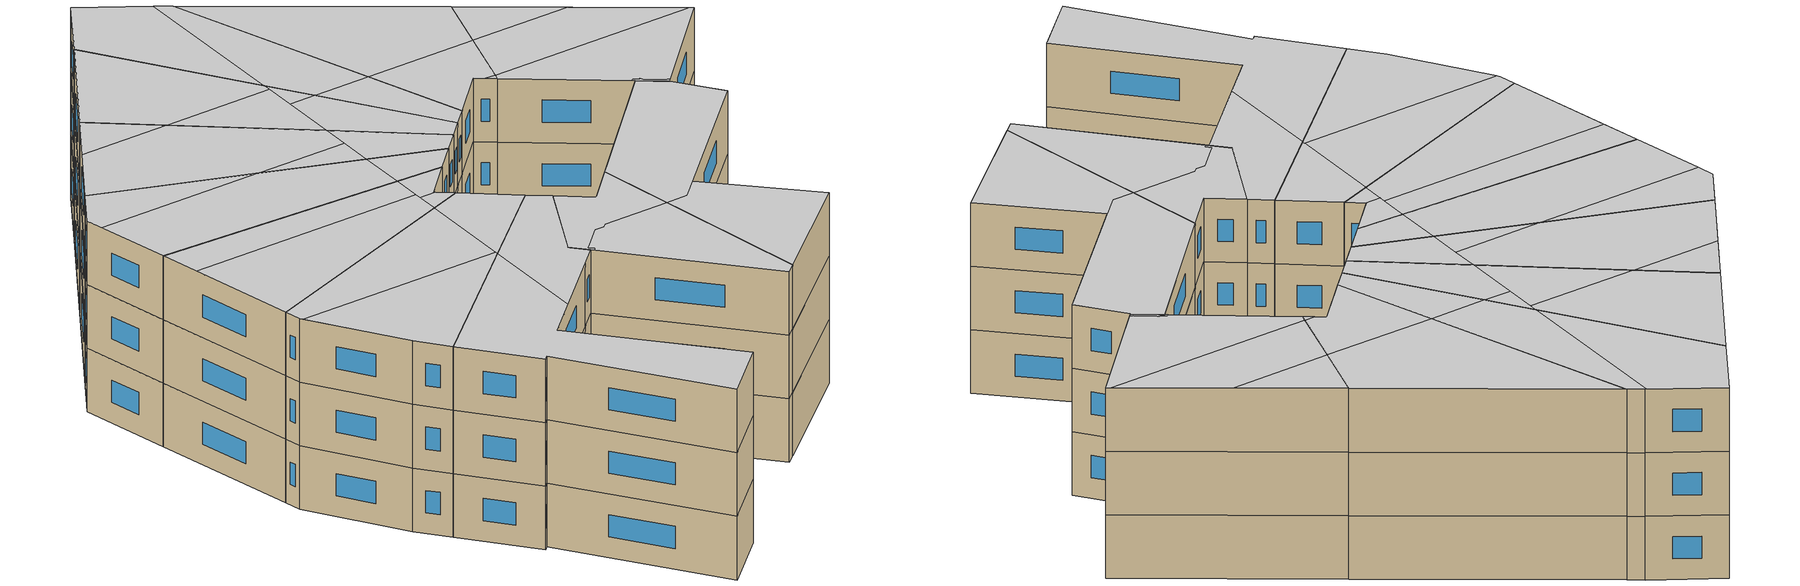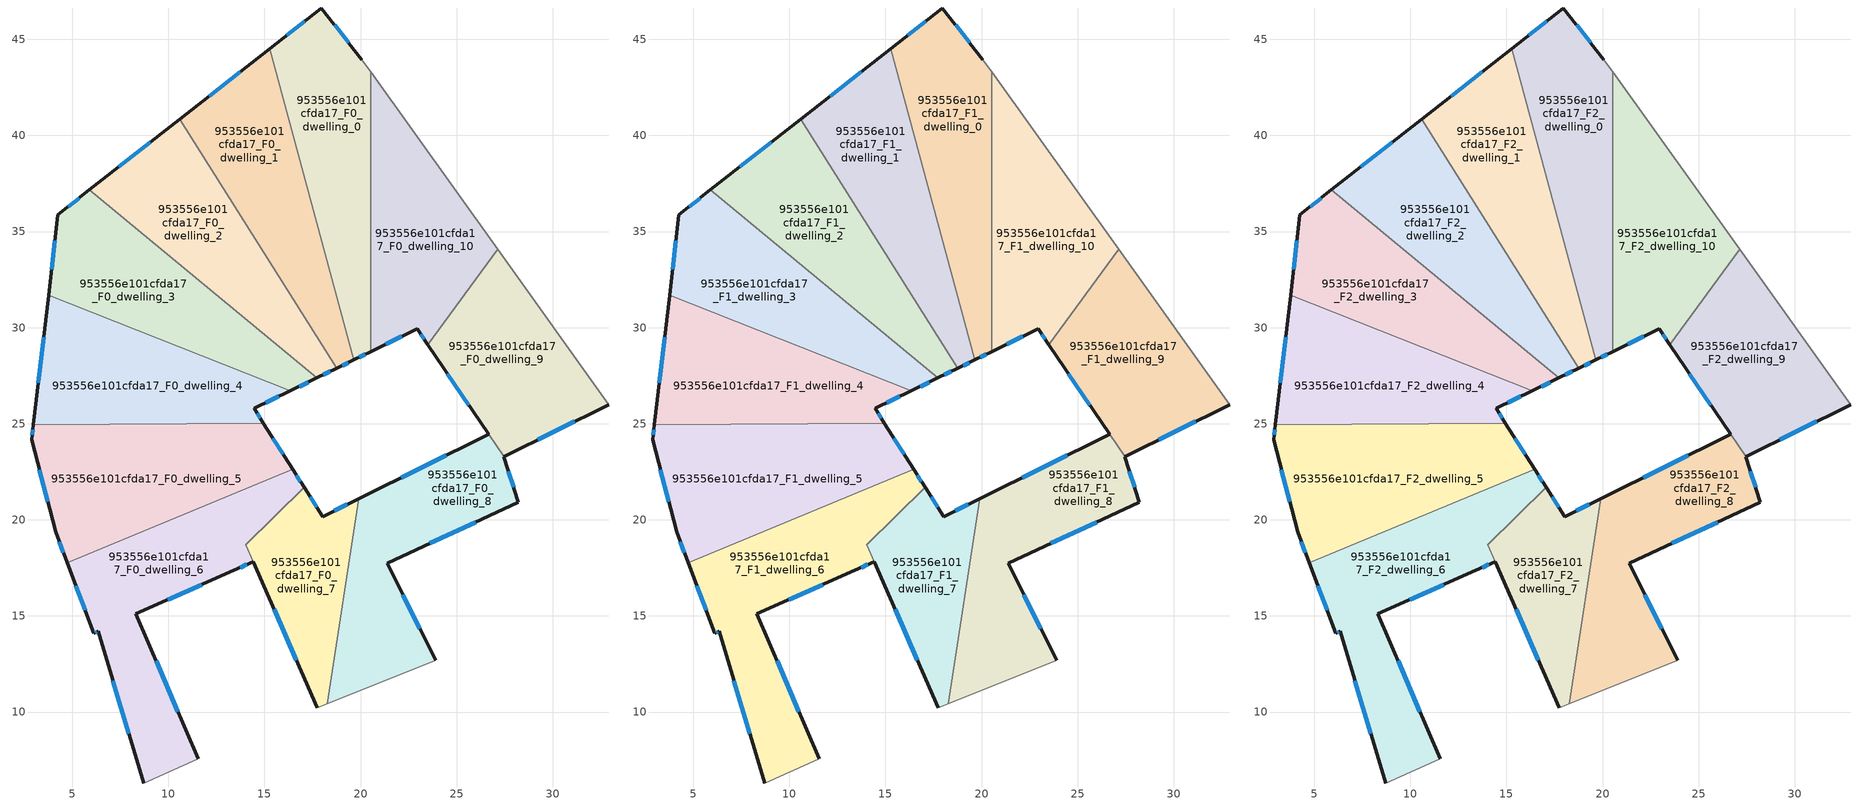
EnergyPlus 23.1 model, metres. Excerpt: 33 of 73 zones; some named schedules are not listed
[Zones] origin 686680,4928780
953556e101cfda17_F0_dwelling_0
 floor ground (EU_floor_Construction): 17.96,46.63 20.07,43.94 20.52,43.31 20.52,28.75 19.64,28.32 15.27,44.52 z0
 wall outside (EU_wall_Construction): 19.64,28.32 20.52,28.75 / 20.07,43.94 17.96,46.63 15.27,44.52 z0:3
 wall adiabatic (EU_wall_Construction): 20.52,43.31 20.07,43.94 z0:3
 wall to 953556e101cfda17_F0_dwelling_10 (EU_wall_Construction): 20.52,28.75 20.52,43.31 z0:3
 wall to 953556e101cfda17_F0_dwelling_1 (EU_wall_Construction): 15.27,44.52 19.64,28.32 z0:3
 window (EU_Window_Construction): 19.93,28.46 20.24,28.61 / 17.09,45.94 16.15,45.2 / 19.39,44.81 18.65,45.75 z0.98:2.02
953556e101cfda17_F0_dwelling_1
 floor ground (EU_floor_Construction): 15.27,44.52 19.64,28.32 18.75,27.89 10.59,40.85 z0
 wall outside (EU_wall_Construction): 18.75,27.89 19.64,28.32 / 15.27,44.52 10.59,40.85 z0:3
 wall to 953556e101cfda17_F0_dwelling_2 (EU_wall_Construction): 10.59,40.85 18.75,27.89 z0:3
 window (EU_Window_Construction): 19.04,28.03 19.35,28.18 / 13.75,43.32 12.12,42.04 z0.98:2.02
953556e101cfda17_F0_dwelling_10
 floor ground (EU_floor_Construction): 20.52,43.31 27.12,34.09 23.49,29.12 22.94,29.93 20.52,28.75 z0
 wall outside (EU_wall_Construction): 20.52,28.75 22.94,29.93 23.49,29.12 z0:3
 wall adiabatic (EU_wall_Construction): 27.12,34.09 20.52,43.31 z0:3
 wall to 953556e101cfda17_F0_dwelling_9 (EU_wall_Construction): 23.49,29.12 27.12,34.09 z0:3
 window (EU_Window_Construction): 23.12,29.67 23.31,29.39 / 21.31,29.13 22.15,29.55 z0.98:2.02
953556e101cfda17_F0_dwelling_2
 floor ground (EU_floor_Construction): 10.59,40.85 18.75,27.89 17.72,27.39 5.9,37.16 z0
 wall outside (EU_wall_Construction): 17.72,27.39 18.75,27.89 / 10.59,40.85 5.9,37.16 z0:3
 wall to 953556e101cfda17_F0_dwelling_3 (EU_wall_Construction): 5.9,37.16 17.72,27.39 z0:3
 window (EU_Window_Construction): 18.06,27.55 18.42,27.73 / 9.07,39.65 7.42,38.36 z0.98:2.02
953556e101cfda17_F0_dwelling_3
 floor ground (EU_floor_Construction): 17.72,27.39 16.35,26.72 3.77,31.69 4.25,35.87 5.9,37.16 z0
 wall outside (EU_wall_Construction): 16.35,26.72 17.72,27.39 / 5.9,37.16 4.25,35.87 3.77,31.69 z0:3
 wall to 953556e101cfda17_F0_dwelling_4 (EU_wall_Construction): 3.77,31.69 16.35,26.72 z0:3
 window (EU_Window_Construction): 16.8,26.94 17.28,27.17 / 4.09,34.51 3.92,33.05 / 5.36,36.74 4.79,36.29 z0.98:2.02
953556e101cfda17_F0_dwelling_4
 floor ground (EU_floor_Construction): 16.35,26.72 14.46,25.8 14.95,25.03 2.98,24.95 3.77,31.69 z0
 wall outside (EU_wall_Construction): 14.95,25.03 14.46,25.8 16.35,26.72 / 3.77,31.69 2.98,24.95 z0:3
 wall to 953556e101cfda17_F0_dwelling_5 (EU_wall_Construction): 2.98,24.95 14.95,25.03 z0:3
 window (EU_Window_Construction): 15.08,26.1 15.74,26.42 / 14.79,25.28 14.62,25.55 / 3.51,29.5 3.24,27.14 z0.98:2.02
953556e101cfda17_F0_dwelling_5
 floor ground (EU_floor_Construction): 14.95,25.03 16.46,22.63 4.74,17.76 4.13,19.38 2.89,24.17 2.98,24.95 z0
 wall outside (EU_wall_Construction): 2.98,24.95 2.89,24.17 4.13,19.38 4.74,17.76 / 16.46,22.63 14.95,25.03 z0:3
 wall to 953556e101cfda17_F0_dwelling_6 (EU_wall_Construction): 4.74,17.76 16.46,22.63 z0:3
 window (EU_Window_Construction): 3.3,22.61 3.73,20.94 / 2.95,24.7 2.92,24.42 / 15.97,23.41 15.44,24.25 / 4.33,18.85 4.54,18.29 z0.98:2.02
953556e101cfda17_F0_dwelling_6
 floor ground (EU_floor_Construction): 16.46,22.63 17.06,21.68 14.04,18.71 14.42,17.83 13.4,17.37 8.31,15.11 11.55,7.57 8.72,6.31 6.34,14.21 6.11,14.1 4.74,17.76 z0
 wall outside (EU_wall_Construction): 4.74,17.76 6.11,14.1 6.34,14.21 8.72,6.31 / 17.06,21.68 16.46,22.63 / 11.55,7.57 8.31,15.11 13.4,17.37 14.42,17.83 z0:3
 wall adiabatic (EU_wall_Construction): 8.72,6.31 11.55,7.57 z0:3
 wall to 953556e101cfda17_F0_dwelling_7 (EU_wall_Construction): 14.04,18.72 17.06,21.68 / 14.42,17.83 14.04,18.71 z0:3
 window (EU_Window_Construction): 5.18,16.57 5.67,15.29 / 16.87,21.99 16.66,22.32 / 13.73,17.52 14.09,17.68 / 9.97,15.84 11.75,16.64 / 10.5,10.02 9.37,12.66 / 7.12,11.64 7.95,8.88 / 6.19,14.14 6.27,14.17 z0.98:2.02
953556e101cfda17_F0_dwelling_7
 floor ground (EU_floor_Construction): 19.91,21.11 18.26,10.44 17.74,10.23 14.04,18.71 17.06,21.68 18.02,20.17 z0
 wall outside (EU_wall_Construction): 19.91,21.11 18.02,20.17 17.06,21.68 / 14.42,17.83 17.74,10.23 z0:3
 wall to 953556e101cfda17_F0_dwelling_8 (EU_wall_Construction): 18.26,10.44 19.91,21.11 z0:3
 wall adiabatic (EU_wall_Construction): 17.74,10.23 18.26,10.44 z0:3
 window (EU_Window_Construction): 17.71,20.66 17.38,21.19 / 19.29,20.8 18.63,20.47 / 15.5,15.36 16.66,12.7 z0.98:2.02
953556e101cfda17_F0_dwelling_8
 floor ground (EU_floor_Construction): 27.44,23.31 27.44,23.29 28.21,20.92 21.38,17.74 23.91,12.69 18.26,10.44 19.91,21.11 26.66,24.45 z0
 wall outside (EU_wall_Construction): 26.66,24.45 19.91,21.11 / 23.91,12.69 21.38,17.74 28.21,20.92 27.44,23.29 z0:3
 wall adiabatic (EU_wall_Construction): 18.26,10.44 23.91,12.69 z0:3
 wall to 953556e101cfda17_F0_dwelling_9 (EU_wall_Construction): 27.44,23.29 27.44,23.31 26.66,24.45 z0:3
 window (EU_Window_Construction): 24.46,23.36 22.1,22.19 / 27.96,21.69 27.69,22.52 / 23.6,18.77 25.99,19.89 / 23.09,14.33 22.2,16.1 z0.98:2.02
953556e101cfda17_F0_dwelling_9
 floor ground (EU_floor_Construction): 27.12,34.09 32.91,26 27.45,23.29 27.44,23.31 23.49,29.12 z0
 wall outside (EU_wall_Construction): 27.45,23.29 32.91,26 / 23.49,29.12 26.66,24.45 z0:3
 wall adiabatic (EU_wall_Construction): 32.91,26 27.12,34.09 z0:3
 window (EU_Window_Construction): 29.22,24.17 31.13,25.12 / 24.52,27.6 25.63,25.97 z0.98:2.02
953556e101cfda17_F1_dwelling_0
 floor to 953556e101cfda17_F0_dwelling_0 (EU_floor_Construction): 17.96,46.63 20.07,43.94 20.52,43.31 20.52,28.75 19.64,28.32 15.27,44.52 z3
 wall outside (EU_wall_Construction): 19.64,28.32 20.52,28.75 / 20.07,43.94 17.96,46.63 15.27,44.52 z3:6
 wall adiabatic (EU_wall_Construction): 20.52,43.31 20.07,43.94 z3:6
 wall to 953556e101cfda17_F1_dwelling_10 (EU_wall_Construction): 20.52,28.75 20.52,43.31 z3:6
 wall to 953556e101cfda17_F1_dwelling_1 (EU_wall_Construction): 15.27,44.52 19.64,28.32 z3:6
 window (EU_Window_Construction): 19.93,28.46 20.24,28.61 / 17.09,45.94 16.15,45.2 / 19.39,44.81 18.65,45.75 z3.98:5.02
953556e101cfda17_F1_dwelling_1
 floor to 953556e101cfda17_F0_dwelling_1 (EU_floor_Construction): 15.27,44.52 19.64,28.32 18.75,27.89 10.59,40.85 z3
 wall outside (EU_wall_Construction): 18.75,27.89 19.64,28.32 / 15.27,44.52 10.59,40.85 z3:6
 wall to 953556e101cfda17_F1_dwelling_2 (EU_wall_Construction): 10.59,40.85 18.75,27.89 z3:6
 window (EU_Window_Construction): 19.04,28.03 19.35,28.18 / 13.75,43.32 12.12,42.04 z3.98:5.02
953556e101cfda17_F1_dwelling_10
 floor to 953556e101cfda17_F0_dwelling_10 (EU_floor_Construction): 20.52,43.31 27.12,34.09 23.49,29.12 22.94,29.93 20.52,28.75 z3
 wall outside (EU_wall_Construction): 20.52,28.75 22.94,29.93 23.49,29.12 z3:6
 wall adiabatic (EU_wall_Construction): 27.12,34.09 20.52,43.31 z3:6
 wall to 953556e101cfda17_F1_dwelling_9 (EU_wall_Construction): 23.49,29.12 27.12,34.09 z3:6
 window (EU_Window_Construction): 23.12,29.67 23.31,29.39 / 21.31,29.13 22.15,29.55 z3.98:5.02
953556e101cfda17_F1_dwelling_2
 floor to 953556e101cfda17_F0_dwelling_2 (EU_floor_Construction): 10.59,40.85 18.75,27.89 17.72,27.39 5.9,37.16 z3
 wall outside (EU_wall_Construction): 17.72,27.39 18.75,27.89 / 10.59,40.85 5.9,37.16 z3:6
 wall to 953556e101cfda17_F1_dwelling_3 (EU_wall_Construction): 5.9,37.16 17.72,27.39 z3:6
 window (EU_Window_Construction): 18.06,27.55 18.42,27.73 / 9.07,39.65 7.42,38.36 z3.98:5.02
953556e101cfda17_F1_dwelling_3
 floor to 953556e101cfda17_F0_dwelling_3 (EU_floor_Construction): 17.72,27.39 16.35,26.72 3.77,31.69 4.25,35.87 5.9,37.16 z3
 wall outside (EU_wall_Construction): 16.35,26.72 17.72,27.39 / 5.9,37.16 4.25,35.87 3.77,31.69 z3:6
 wall to 953556e101cfda17_F1_dwelling_4 (EU_wall_Construction): 3.77,31.69 16.35,26.72 z3:6
 window (EU_Window_Construction): 16.8,26.94 17.28,27.17 / 4.09,34.51 3.92,33.05 / 5.36,36.74 4.79,36.29 z3.98:5.02
953556e101cfda17_F1_dwelling_4
 floor to 953556e101cfda17_F0_dwelling_4 (EU_floor_Construction): 16.35,26.72 14.46,25.8 14.95,25.03 2.98,24.95 3.77,31.69 z3
 wall outside (EU_wall_Construction): 14.95,25.03 14.46,25.8 16.35,26.72 / 3.77,31.69 2.98,24.95 z3:6
 wall to 953556e101cfda17_F1_dwelling_5 (EU_wall_Construction): 2.98,24.95 14.95,25.03 z3:6
 window (EU_Window_Construction): 15.08,26.1 15.74,26.42 / 14.79,25.28 14.62,25.55 / 3.51,29.5 3.24,27.14 z3.98:5.02
953556e101cfda17_F1_dwelling_5
 floor to 953556e101cfda17_F0_dwelling_5 (EU_floor_Construction): 14.95,25.03 16.46,22.63 4.74,17.76 4.13,19.38 2.89,24.17 2.98,24.95 z3
 wall outside (EU_wall_Construction): 2.98,24.95 2.89,24.17 4.13,19.38 4.74,17.76 / 16.46,22.63 14.95,25.03 z3:6
 wall to 953556e101cfda17_F1_dwelling_6 (EU_wall_Construction): 4.74,17.76 16.46,22.63 z3:6
 window (EU_Window_Construction): 3.3,22.61 3.73,20.94 / 2.95,24.7 2.92,24.42 / 15.97,23.41 15.44,24.25 / 4.33,18.85 4.54,18.29 z3.98:5.02
953556e101cfda17_F1_dwelling_6
 floor to 953556e101cfda17_F0_dwelling_6 (EU_floor_Construction): 16.46,22.63 17.06,21.68 14.04,18.71 14.42,17.83 13.4,17.37 8.31,15.11 11.55,7.57 8.72,6.31 6.34,14.21 6.11,14.1 4.74,17.76 z3
 wall outside (EU_wall_Construction): 4.74,17.76 6.11,14.1 6.34,14.21 8.72,6.31 / 17.06,21.68 16.46,22.63 / 11.55,7.57 8.31,15.11 13.4,17.37 14.42,17.83 z3:6
 wall adiabatic (EU_wall_Construction): 8.72,6.31 11.55,7.57 z3:6
 wall to 953556e101cfda17_F1_dwelling_7 (EU_wall_Construction): 14.04,18.72 17.06,21.68 / 14.42,17.83 14.04,18.71 z3:6
 window (EU_Window_Construction): 5.18,16.57 5.67,15.29 / 16.87,21.99 16.66,22.32 / 13.73,17.52 14.09,17.68 / 9.97,15.84 11.75,16.64 / 10.5,10.02 9.37,12.66 / 7.12,11.64 7.95,8.88 / 6.19,14.14 6.27,14.17 z3.98:5.02
953556e101cfda17_F1_dwelling_7
 floor to 953556e101cfda17_F0_dwelling_7 (EU_floor_Construction): 19.91,21.11 18.26,10.44 17.74,10.23 14.04,18.72 17.06,21.68 18.02,20.17 z3
 wall outside (EU_wall_Construction): 19.91,21.11 18.02,20.17 17.06,21.68 / 14.42,17.83 17.74,10.23 z3:6
 wall to 953556e101cfda17_F1_dwelling_8 (EU_wall_Construction): 18.26,10.44 19.91,21.11 z3:6
 wall adiabatic (EU_wall_Construction): 17.74,10.23 18.26,10.44 z3:6
 window (EU_Window_Construction): 17.71,20.66 17.38,21.19 / 19.29,20.8 18.63,20.47 / 15.5,15.36 16.66,12.7 z3.98:5.02
953556e101cfda17_F1_dwelling_8
 floor to 953556e101cfda17_F0_dwelling_8 (EU_floor_Construction): 27.44,23.31 27.44,23.29 28.21,20.92 21.38,17.74 23.91,12.69 18.26,10.44 19.91,21.11 26.66,24.45 z3
 wall outside (EU_wall_Construction): 26.66,24.45 19.91,21.11 / 23.91,12.69 21.38,17.74 28.21,20.92 27.44,23.29 z3:6
 wall adiabatic (EU_wall_Construction): 18.26,10.44 23.91,12.69 z3:6
 wall to 953556e101cfda17_F1_dwelling_9 (EU_wall_Construction): 27.44,23.29 27.44,23.31 26.66,24.45 z3:6
 window (EU_Window_Construction): 24.46,23.36 22.1,22.19 / 27.96,21.69 27.69,22.52 / 23.6,18.77 25.99,19.89 / 23.09,14.33 22.2,16.1 z3.98:5.02
953556e101cfda17_F1_dwelling_9
 floor to 953556e101cfda17_F0_dwelling_9 (EU_floor_Construction): 27.12,34.09 32.91,26 27.45,23.29 27.44,23.31 23.49,29.12 z3
 wall outside (EU_wall_Construction): 27.45,23.29 32.91,26 / 23.49,29.12 26.66,24.45 z3:6
 wall adiabatic (EU_wall_Construction): 32.91,26 27.12,34.09 z3:6
 window (EU_Window_Construction): 29.22,24.17 31.13,25.12 / 24.52,27.6 25.63,25.97 z3.98:5.02
953556e101cfda17_F2_dwelling_0
 floor to 953556e101cfda17_F1_dwelling_0 (EU_floor_Construction): 17.96,46.63 20.07,43.94 20.52,43.31 20.52,28.75 19.64,28.32 15.27,44.52 z6
 wall outside (EU_wall_Construction): 19.64,28.32 20.52,28.75 / 20.07,43.94 17.96,46.63 15.27,44.52 z6:9
 wall adiabatic (EU_wall_Construction): 20.52,43.31 20.07,43.94 z6:9
 wall to 953556e101cfda17_F2_dwelling_10 (EU_wall_Construction): 20.52,28.75 20.52,43.31 z6:9
 wall to 953556e101cfda17_F2_dwelling_1 (EU_wall_Construction): 15.27,44.52 19.64,28.32 z6:9
 window (EU_Window_Construction): 19.93,28.46 20.24,28.61 / 17.09,45.94 16.15,45.2 / 19.39,44.81 18.65,45.75 z6.98:8.02
 ceiling to 953556e101cfda17_F3_dwelling_4 (EU_floor_Construction): 20.52,33.48 20.52,43.31 20.07,43.94 20.04,43.98 17.44,36.5 18.02,34.35 z9
 ceiling to 953556e101cfda17_F3_dwelling_9 (EU_floor_Construction): 17.44,36.5 20.04,43.98 17.96,46.63 15.27,44.52 z9
 ceiling to 953556e101cfda17_F3_dwelling_3 (EU_floor_Construction): 20.52,28.75 20.52,33.48 18.02,34.35 19.64,28.32 z9
953556e101cfda17_F2_dwelling_1
 floor to 953556e101cfda17_F1_dwelling_1 (EU_floor_Construction): 15.27,44.52 19.64,28.32 18.75,27.89 10.59,40.85 z6
 wall outside (EU_wall_Construction): 18.75,27.89 19.64,28.32 / 15.27,44.52 10.59,40.85 z6:9
 wall to 953556e101cfda17_F2_dwelling_2 (EU_wall_Construction): 10.59,40.85 18.75,27.89 z6:9
 window (EU_Window_Construction): 19.04,28.03 19.35,28.18 / 13.75,43.32 12.12,42.04 z6.98:8.02
 ceiling to 953556e101cfda17_F3_dwelling_9 (EU_floor_Construction): 17.31,36.15 17.44,36.5 15.27,44.52 10.6,40.85 12.49,37.83 z9
 ceiling to 953556e101cfda17_F3_dwelling_8 (EU_floor_Construction): 15.97,32.3 17.31,36.15 12.49,37.83 z9
 ceiling to 953556e101cfda17_F3_dwelling_3 (EU_floor_Construction): 19.64,28.32 18.02,34.35 16.83,34.76 15.97,32.3 18.75,27.89 z9
 ceiling adiabatic (EU_roof_Construction): 18.02,34.35 17.44,36.5 16.83,34.76 z9
953556e101cfda17_F2_dwelling_10
 floor to 953556e101cfda17_F1_dwelling_10 (EU_floor_Construction): 20.52,43.31 27.12,34.09 23.49,29.12 22.94,29.93 20.52,28.75 z6
 wall outside (EU_wall_Construction): 20.52,28.75 22.94,29.93 23.49,29.12 z6:9
 wall adiabatic (EU_wall_Construction): 27.12,34.09 20.52,43.31 z6:9
 wall to 953556e101cfda17_F2_dwelling_9 (EU_wall_Construction): 23.49,29.12 27.12,34.09 z6:9
 window (EU_Window_Construction): 23.12,29.67 23.31,29.39 / 21.31,29.13 22.15,29.55 z6.98:8.02
 ceiling adiabatic (EU_roof_Construction): 25.43,31.77 27.12,34.09 20.52,43.31 20.52,33.48 z9
 ceiling to 953556e101cfda17_F3_dwelling_2 (EU_floor_Construction): 23.49,29.12 23.67,29.37 23.22,29.52 z9
 ceiling to 953556e101cfda17_F3_dwelling_3 (EU_floor_Construction): 23.67,29.37 25.43,31.77 20.52,33.48 20.52,28.75 22.94,29.93 23.22,29.52 z9
953556e101cfda17_F2_dwelling_2
 floor to 953556e101cfda17_F1_dwelling_2 (EU_floor_Construction): 10.59,40.85 18.75,27.89 17.72,27.39 5.9,37.16 z6
 wall outside (EU_wall_Construction): 17.72,27.39 18.75,27.89 / 10.59,40.85 5.9,37.16 z6:9
 wall to 953556e101cfda17_F2_dwelling_3 (EU_wall_Construction): 5.9,37.16 17.72,27.39 z6:9
 window (EU_Window_Construction): 18.06,27.55 18.42,27.73 / 9.07,39.65 7.42,38.36 z6.98:8.02
 ceiling to 953556e101cfda17_F3_dwelling_8 (EU_floor_Construction): 15.55,31.09 15.97,32.3 12.49,37.83 8.52,39.22 5.9,37.16 11.55,32.49 z9
 ceiling to 953556e101cfda17_F3_dwelling_7 (EU_floor_Construction): 15.03,29.61 15.55,31.09 11.55,32.49 z9
 ceiling to 953556e101cfda17_F3_dwelling_9 (EU_floor_Construction): 12.49,37.83 10.6,40.85 8.52,39.22 z9
 ceiling to 953556e101cfda17_F3_dwelling_3 (EU_floor_Construction): 18.75,27.89 15.97,32.3 15.03,29.61 17.72,27.39 z9
953556e101cfda17_F2_dwelling_3
 floor to 953556e101cfda17_F1_dwelling_3 (EU_floor_Construction): 17.72,27.39 16.35,26.72 3.77,31.69 4.25,35.87 5.9,37.16 z6
 wall outside (EU_wall_Construction): 16.35,26.72 17.72,27.39 / 5.9,37.16 4.25,35.87 3.77,31.69 z6:9
 wall to 953556e101cfda17_F2_dwelling_4 (EU_wall_Construction): 3.77,31.69 16.35,26.72 z6:9
 window (EU_Window_Construction): 16.8,26.94 17.28,27.17 / 4.09,34.51 3.92,33.05 / 5.36,36.74 4.79,36.29 z6.98:8.02
 ceiling to 953556e101cfda17_F3_dwelling_7 (EU_floor_Construction): 14.31,27.53 15.03,29.61 11.55,32.49 4.16,35.06 3.77,31.69 z9
 ceiling to 953556e101cfda17_F3_dwelling_8 (EU_floor_Construction): 11.55,32.49 5.9,37.16 4.25,35.87 4.16,35.06 z9
 ceiling to 953556e101cfda17_F3_dwelling_3 (EU_floor_Construction): 17.72,27.39 15.03,29.61 14.31,27.53 16.35,26.72 z9
953556e101cfda17_F2_dwelling_4
 floor to 953556e101cfda17_F1_dwelling_4 (EU_floor_Construction): 16.35,26.72 14.46,25.8 14.95,25.03 2.98,24.95 3.77,31.69 z6
 wall outside (EU_wall_Construction): 14.95,25.03 14.46,25.8 16.35,26.72 / 3.77,31.69 2.98,24.95 z6:9
 wall to 953556e101cfda17_F2_dwelling_5 (EU_wall_Construction): 2.98,24.95 14.95,25.03 z6:9
 window (EU_Window_Construction): 15.08,26.1 15.74,26.42 / 14.79,25.28 14.62,25.55 / 3.51,29.5 3.24,27.14 z6.98:8.02
 ceiling to 953556e101cfda17_F3_dwelling_6 (EU_floor_Construction): 13.44,25.02 13.87,26.26 3.55,29.86 2.98,24.95 z9
 ceiling to 953556e101cfda17_F3_dwelling_7 (EU_floor_Construction): 13.87,26.26 14.31,27.53 3.77,31.69 3.55,29.86 z9
 ceiling to 953556e101cfda17_F3_dwelling_1 (EU_floor_Construction): 14.95,25.03 14.5,25.73 13.77,25.99 13.44,25.02 z9
 ceiling to 953556e101cfda17_F3_dwelling_3 (EU_floor_Construction): 16.35,26.72 14.31,27.53 13.77,25.99 14.5,25.73 14.46,25.8 z9
953556e101cfda17_F2_dwelling_5
 floor to 953556e101cfda17_F1_dwelling_5 (EU_floor_Construction): 14.95,25.03 16.46,22.63 4.74,17.76 4.13,19.38 2.89,24.17 2.98,24.95 z6
 wall outside (EU_wall_Construction): 2.98,24.95 2.89,24.17 4.13,19.38 4.74,17.76 / 16.46,22.63 14.95,25.03 z6:9
 wall to 953556e101cfda17_F2_dwelling_6 (EU_wall_Construction): 4.74,17.76 16.46,22.63 z6:9
 window (EU_Window_Construction): 3.3,22.61 3.73,20.94 / 2.95,24.7 2.92,24.42 / 15.97,23.41 15.44,24.25 / 4.33,18.85 4.54,18.29 z6.98:8.02
 ceiling to 953556e101cfda17_F3_dwelling_5 (EU_floor_Construction): 11.95,20.76 11.99,20.86 2.93,24.02 4.13,19.38 4.74,17.76 z9
 ceiling to 953556e101cfda17_F3_dwelling_1 (EU_floor_Construction): 16.46,22.63 14.95,25.03 13.44,25.02 11.95,20.76 z9
 ceiling to 953556e101cfda17_F3_dwelling_6 (EU_floor_Construction): 11.99,20.86 13.44,25.02 2.98,24.95 2.89,24.17 2.93,24.02 z9
953556e101cfda17_F2_dwelling_6
 floor to 953556e101cfda17_F1_dwelling_6 (EU_floor_Construction): 16.46,22.63 17.06,21.68 14.04,18.71 14.42,17.83 13.4,17.37 8.31,15.11 11.55,7.57 8.72,6.31 6.34,14.21 6.11,14.1 4.74,17.76 z6
 wall outside (EU_wall_Construction): 4.74,17.76 6.11,14.1 6.34,14.21 8.72,6.31 / 17.06,21.68 16.46,22.63 / 11.55,7.57 8.31,15.11 13.4,17.37 14.42,17.83 z6:9
 wall adiabatic (EU_wall_Construction): 8.72,6.31 11.55,7.57 z6:9
 wall to 953556e101cfda17_F2_dwelling_7 (EU_wall_Construction): 14.04,18.72 17.06,21.68 / 14.42,17.83 14.04,18.71 z6:9
 window (EU_Window_Construction): 5.18,16.57 5.67,15.29 / 16.87,21.99 16.66,22.32 / 13.73,17.52 14.09,17.68 / 9.97,15.84 11.75,16.64 / 10.5,10.02 9.37,12.66 / 7.12,11.64 7.95,8.88 / 6.19,14.14 6.27,14.17 z6.98:8.02
 ceiling to 953556e101cfda17_F3_dwelling_1 (EU_floor_Construction): 14.42,17.83 14.04,18.71 17.06,21.68 16.46,22.63 11.95,20.76 10.29,15.99 13.4,17.37 z9
 ceiling to 953556e101cfda17_F3_dwelling_5 (EU_floor_Construction): 11.55,7.57 8.31,15.11 10.29,15.99 11.95,20.76 4.74,17.76 6.11,14.1 6.34,14.21 8.72,6.31 z9
953556e101cfda17_F2_dwelling_7
 floor to 953556e101cfda17_F1_dwelling_7 (EU_floor_Construction): 19.91,21.11 18.26,10.44 17.74,10.23 14.04,18.72 17.06,21.68 18.02,20.17 z6
 wall outside (EU_wall_Construction): 19.91,21.11 18.02,20.17 17.06,21.68 / 14.42,17.83 17.74,10.23 z6:9
 wall to 953556e101cfda17_F2_dwelling_8 (EU_wall_Construction): 18.26,10.44 19.91,21.11 z6:9
 wall adiabatic (EU_wall_Construction): 17.74,10.23 18.26,10.44 z6:9
 window (EU_Window_Construction): 17.71,20.66 17.38,21.19 / 19.29,20.8 18.63,20.47 / 15.5,15.36 16.66,12.7 z6.98:8.02
 ceiling to 953556e101cfda17_F3_dwelling_0 (EU_floor_Construction): 18.26,10.44 19.36,17.58 16.47,18.59 16.27,18.5 15.86,18.64 14.77,18.15 14.5,18.03 14.62,17.75 14.48,17.69 17.74,10.23 z9
 ceiling to 953556e101cfda17_F3_dwelling_1 (EU_floor_Construction): 19.36,17.58 19.91,21.1 18.02,20.17 17.06,21.68 14.04,18.72 14.48,17.69 14.62,17.75 14.5,18.03 14.77,18.15 15.86,18.64 16.27,18.5 16.47,18.59 z9
953556e101cfda17_F2_dwelling_8
 floor to 953556e101cfda17_F1_dwelling_8 (EU_floor_Construction): 27.44,23.31 27.44,23.29 28.21,20.92 21.38,17.74 23.91,12.69 18.26,10.44 19.91,21.11 26.66,24.45 z6
 wall outside (EU_wall_Construction): 26.66,24.45 19.91,21.11 / 23.91,12.69 21.38,17.74 28.21,20.92 27.44,23.29 z6:9
 wall adiabatic (EU_wall_Construction): 18.26,10.44 23.91,12.69 z6:9
 wall to 953556e101cfda17_F2_dwelling_9 (EU_wall_Construction): 27.44,23.29 27.44,23.31 26.66,24.45 z6:9
 window (EU_Window_Construction): 24.46,23.36 22.1,22.19 / 27.96,21.69 27.69,22.52 / 23.6,18.77 25.99,19.89 / 23.09,14.33 22.2,16.1 z6.98:8.02
 ceiling to 953556e101cfda17_F3_dwelling_0 (EU_floor_Construction): 23.91,12.69 21.38,17.74 20.33,17.25 19.36,17.58 18.26,10.44 z9
 ceiling to 953556e101cfda17_F3_dwelling_1 (EU_floor_Construction): 28.21,20.92 28.2,20.96 27.44,23.29 27.44,23.31 26.66,24.45 19.91,21.1 19.36,17.58 20.33,17.25 z9
953556e101cfda17_F2_dwelling_9
 floor to 953556e101cfda17_F1_dwelling_9 (EU_floor_Construction): 27.12,34.09 32.91,26 27.45,23.29 27.44,23.31 23.49,29.12 z6
 wall outside (EU_wall_Construction): 27.45,23.29 32.91,26 / 23.49,29.12 26.66,24.45 z6:9
 wall adiabatic (EU_wall_Construction): 32.91,26 27.12,34.09 z6:9
 window (EU_Window_Construction): 29.22,24.17 31.13,25.12 / 24.52,27.6 25.63,25.97 z6.98:8.02
 ceiling to 953556e101cfda17_F3_dwelling_3 (EU_floor_Construction): 32.77,26.2 29.9,30.21 25.43,31.77 23.67,29.37 z9
 ceiling to 953556e101cfda17_F3_dwelling_2 (EU_floor_Construction): 32.91,26 32.77,26.2 23.67,29.37 23.49,29.12 26.58,24.58 26.71,24.64 26.88,24.39 26.92,24.41 26.97,24.27 27.5,23.49 27.53,23.5 27.58,23.36 z9
 ceiling to 953556e101cfda17_F3_dwelling_1 (EU_floor_Construction): 27.58,23.36 27.53,23.5 27.5,23.49 26.97,24.27 26.92,24.41 26.88,24.39 26.71,24.64 26.58,24.58 27.44,23.31 27.44,23.29 z9
 ceiling adiabatic (EU_roof_Construction): 29.9,30.21 27.12,34.09 25.43,31.77 z9
[Building]
EU S2 Campaign: North Axis=0; Terrain=City; Solar Distribution=FullExterior
[Site:Location]
Bologna: Latitude=44.5; Longitude=11.25; Time Zone=1; Elevation=37
[SizingPeriod:WeatherFileDays]
AnnualSizingPeriod: Begin Month=1; Begin Day of Month=1; End Month=12; End Day of Month=31; Day of Week for Start Day=Monday; Use Weather File Daylight Saving Period=No; Use Weather File Rain and Snow Indicators=No
[MATERIAL]
EU_InternalMass_Material: Roughness=MediumRough; Thickness=0.1; Conductivity=1; Density=1800; Specific Heat=900; Thermal Absorptance=0.9; Solar Absorptance=0.7; Visible Absorptance=0.7
[MATERIAL:NOMASS] Roughness=MediumRough; Thermal Absorptance=0.9; Solar Absorptance=0.7; Visible Absorptance=0.7
Name | Thermal Resistance
EU_wall_NoMass | 0.905828
EU_roof_NoMass | 0.37593
EU_floor_NoMass | 0.67114
[WINDOWMATERIAL:SIMPLEGLAZINGSYSTEM]
EU_Window_SimpleGlazing: UFactor=4.52486; Solar Heat Gain Coefficient=0.85; Visible Transmittance=0.85
[CONSTRUCTION]
EU_wall_Construction: EU_wall_NoMass
EU_roof_Construction: EU_roof_NoMass
EU_floor_Construction: EU_floor_NoMass
EU_Window_Construction: EU_Window_SimpleGlazing
EU_InternalMass_Construction: EU_InternalMass_Material
[ZONE] Type=1; Multiplier=1; Ceiling Height=autocalculate; Floor Area=autocalculate; Part of Total Floor Area=Yes
Name | Volume
953556e101cfda17_F0_dwelling_0; 953556e101cfda17_F1_dwelling_0; 953556e101cfda17_F2_dwelling_0 | 160.408
953556e101cfda17_F0_dwelling_1; 953556e101cfda17_F1_dwelling_1; 953556e101cfda17_F2_dwelling_1 | 160.376
953556e101cfda17_F0_dwelling_10; 953556e101cfda17_F1_dwelling_10; 953556e101cfda17_F2_dwelling_10 | 160.378
953556e101cfda17_F0_dwelling_2; 953556e101cfda17_F1_dwelling_2; 953556e101cfda17_F2_dwelling_2 | 160.394
953556e101cfda17_F0_dwelling_3; 953556e101cfda17_F1_dwelling_3; 953556e101cfda17_F2_dwelling_3 | 160.406
953556e101cfda17_F0_dwelling_4; 953556e101cfda17_F1_dwelling_4; 953556e101cfda17_F2_dwelling_4 | 160.375
953556e101cfda17_F0_dwelling_5; 953556e101cfda17_F1_dwelling_5; 953556e101cfda17_F2_dwelling_5 | 186.916
953556e101cfda17_F0_dwelling_6; 953556e101cfda17_F1_dwelling_6; 953556e101cfda17_F2_dwelling_6 | 188.804
953556e101cfda17_F0_dwelling_7 | 105.469
953556e101cfda17_F1_dwelling_7; 953556e101cfda17_F2_dwelling_7 | 105.414
953556e101cfda17_F0_dwelling_8; 953556e101cfda17_F1_dwelling_8; 953556e101cfda17_F2_dwelling_8 | 169.757
953556e101cfda17_F0_dwelling_9; 953556e101cfda17_F1_dwelling_9; 953556e101cfda17_F2_dwelling_9 | 151.038
[INTERNALMASS] Construction=EU_InternalMass_Construction
Name | Zone or ZoneList | Surface Area
953556e101cfda17_F0_dwelling_0_EU_InternalMass | 953556e101cfda17_F0_dwelling_0 | 53.4696
953556e101cfda17_F0_dwelling_1_EU_InternalMass | 953556e101cfda17_F0_dwelling_1 | 53.4587
953556e101cfda17_F0_dwelling_2_EU_InternalMass | 953556e101cfda17_F0_dwelling_2 | 53.4646
953556e101cfda17_F0_dwelling_3_EU_InternalMass | 953556e101cfda17_F0_dwelling_3 | 53.4686
953556e101cfda17_F0_dwelling_4_EU_InternalMass | 953556e101cfda17_F0_dwelling_4 | 53.4585
953556e101cfda17_F0_dwelling_5_EU_InternalMass | 953556e101cfda17_F0_dwelling_5 | 62.3042
953556e101cfda17_F0_dwelling_6_EU_InternalMass | 953556e101cfda17_F0_dwelling_6 | 62.9382
953556e101cfda17_F0_dwelling_7_EU_InternalMass | 953556e101cfda17_F0_dwelling_7 | 35.1591
953556e101cfda17_F0_dwelling_8_EU_InternalMass | 953556e101cfda17_F0_dwelling_8 | 56.5869
953556e101cfda17_F0_dwelling_9_EU_InternalMass | 953556e101cfda17_F0_dwelling_9 | 50.3453
953556e101cfda17_F0_dwelling_10_EU_InternalMass | 953556e101cfda17_F0_dwelling_10 | 53.4593
953556e101cfda17_F1_dwelling_0_EU_InternalMass | 953556e101cfda17_F1_dwelling_0 | 53.4696
953556e101cfda17_F1_dwelling_1_EU_InternalMass | 953556e101cfda17_F1_dwelling_1 | 53.4587
953556e101cfda17_F1_dwelling_2_EU_InternalMass | 953556e101cfda17_F1_dwelling_2 | 53.4646
953556e101cfda17_F1_dwelling_3_EU_InternalMass | 953556e101cfda17_F1_dwelling_3 | 53.4686
953556e101cfda17_F1_dwelling_4_EU_InternalMass | 953556e101cfda17_F1_dwelling_4 | 53.4585
953556e101cfda17_F1_dwelling_5_EU_InternalMass | 953556e101cfda17_F1_dwelling_5 | 62.3042
953556e101cfda17_F1_dwelling_6_EU_InternalMass | 953556e101cfda17_F1_dwelling_6 | 62.9382
953556e101cfda17_F1_dwelling_7_EU_InternalMass | 953556e101cfda17_F1_dwelling_7 | 35.1591
953556e101cfda17_F1_dwelling_8_EU_InternalMass | 953556e101cfda17_F1_dwelling_8 | 56.5869
953556e101cfda17_F1_dwelling_9_EU_InternalMass | 953556e101cfda17_F1_dwelling_9 | 50.3453
953556e101cfda17_F1_dwelling_10_EU_InternalMass | 953556e101cfda17_F1_dwelling_10 | 53.4593
953556e101cfda17_F2_dwelling_0_EU_InternalMass | 953556e101cfda17_F2_dwelling_0 | 53.4696
953556e101cfda17_F2_dwelling_1_EU_InternalMass | 953556e101cfda17_F2_dwelling_1 | 53.4587
953556e101cfda17_F2_dwelling_2_EU_InternalMass | 953556e101cfda17_F2_dwelling_2 | 53.4646
953556e101cfda17_F2_dwelling_3_EU_InternalMass | 953556e101cfda17_F2_dwelling_3 | 53.4686
953556e101cfda17_F2_dwelling_4_EU_InternalMass | 953556e101cfda17_F2_dwelling_4 | 53.4585
953556e101cfda17_F2_dwelling_5_EU_InternalMass | 953556e101cfda17_F2_dwelling_5 | 62.3042
953556e101cfda17_F2_dwelling_6_EU_InternalMass | 953556e101cfda17_F2_dwelling_6 | 62.9382
953556e101cfda17_F2_dwelling_7_EU_InternalMass | 953556e101cfda17_F2_dwelling_7 | 35.1591
953556e101cfda17_F2_dwelling_8_EU_InternalMass | 953556e101cfda17_F2_dwelling_8 | 56.5869
953556e101cfda17_F2_dwelling_9_EU_InternalMass | 953556e101cfda17_F2_dwelling_9 | 50.3453
953556e101cfda17_F2_dwelling_10_EU_InternalMass | 953556e101cfda17_F2_dwelling_10 | 53.4593
[OTHEREQUIPMENT] Fuel Type=Electricity; Design Level Calculation Method=Watts/Area; Power per Zone Floor Area=1; Fraction Latent=0; Fraction Radiant=0; Fraction Lost=0; Carbon Dioxide Generation Rate=0; EndUse Subcategory=EU_Step8_InternalGains
Name | Zone or ZoneList or Space or SpaceList | Schedule
EU_Step8_InternalGain_953556e101cfda17_F0_dwelling_0_f000 | 953556e101cfda17_F0_dwelling_0 | EU_Step8_GainSchedule_953556e101cfda17_F0_dwelling_0_f000
EU_Step8_InternalGain_953556e101cfda17_F0_dwelling_1_f000 | 953556e101cfda17_F0_dwelling_1 | EU_Step8_GainSchedule_953556e101cfda17_F0_dwelling_1_f000
EU_Step8_InternalGain_953556e101cfda17_F0_dwelling_2_f000 | 953556e101cfda17_F0_dwelling_2 | EU_Step8_GainSchedule_953556e101cfda17_F0_dwelling_2_f000
EU_Step8_InternalGain_953556e101cfda17_F0_dwelling_3_f000 | 953556e101cfda17_F0_dwelling_3 | EU_Step8_GainSchedule_953556e101cfda17_F0_dwelling_3_f000
EU_Step8_InternalGain_953556e101cfda17_F0_dwelling_4_f000 | 953556e101cfda17_F0_dwelling_4 | EU_Step8_GainSchedule_953556e101cfda17_F0_dwelling_4_f000
EU_Step8_InternalGain_953556e101cfda17_F0_dwelling_5_f000 | 953556e101cfda17_F0_dwelling_5 | EU_Step8_GainSchedule_953556e101cfda17_F0_dwelling_5_f000
EU_Step8_InternalGain_953556e101cfda17_F0_dwelling_6_f000 | 953556e101cfda17_F0_dwelling_6 | EU_Step8_GainSchedule_953556e101cfda17_F0_dwelling_6_f000
EU_Step8_InternalGain_953556e101cfda17_F0_dwelling_7_f000 | 953556e101cfda17_F0_dwelling_7 | EU_Step8_GainSchedule_953556e101cfda17_F0_dwelling_7_f000
EU_Step8_InternalGain_953556e101cfda17_F0_dwelling_8_f000 | 953556e101cfda17_F0_dwelling_8 | EU_Step8_GainSchedule_953556e101cfda17_F0_dwelling_8_f000
EU_Step8_InternalGain_953556e101cfda17_F0_dwelling_9_f000 | 953556e101cfda17_F0_dwelling_9 | EU_Step8_GainSchedule_953556e101cfda17_F0_dwelling_9_f000
EU_Step8_InternalGain_953556e101cfda17_F0_dwelling_10_f000 | 953556e101cfda17_F0_dwelling_10 | EU_Step8_GainSchedule_953556e101cfda17_F0_dwelling_10_f000
EU_Step8_InternalGain_953556e101cfda17_F1_dwelling_0_f000 | 953556e101cfda17_F1_dwelling_0 | EU_Step8_GainSchedule_953556e101cfda17_F1_dwelling_0_f000
EU_Step8_InternalGain_953556e101cfda17_F1_dwelling_1_f000 | 953556e101cfda17_F1_dwelling_1 | EU_Step8_GainSchedule_953556e101cfda17_F1_dwelling_1_f000
EU_Step8_InternalGain_953556e101cfda17_F1_dwelling_2_f000 | 953556e101cfda17_F1_dwelling_2 | EU_Step8_GainSchedule_953556e101cfda17_F1_dwelling_2_f000
EU_Step8_InternalGain_953556e101cfda17_F1_dwelling_3_f000 | 953556e101cfda17_F1_dwelling_3 | EU_Step8_GainSchedule_953556e101cfda17_F1_dwelling_3_f000
EU_Step8_InternalGain_953556e101cfda17_F1_dwelling_4_f000 | 953556e101cfda17_F1_dwelling_4 | EU_Step8_GainSchedule_953556e101cfda17_F1_dwelling_4_f000
EU_Step8_InternalGain_953556e101cfda17_F1_dwelling_5_f000 | 953556e101cfda17_F1_dwelling_5 | EU_Step8_GainSchedule_953556e101cfda17_F1_dwelling_5_f000
EU_Step8_InternalGain_953556e101cfda17_F1_dwelling_6_f000 | 953556e101cfda17_F1_dwelling_6 | EU_Step8_GainSchedule_953556e101cfda17_F1_dwelling_6_f000
EU_Step8_InternalGain_953556e101cfda17_F1_dwelling_7_f000 | 953556e101cfda17_F1_dwelling_7 | EU_Step8_GainSchedule_953556e101cfda17_F1_dwelling_7_f000
EU_Step8_InternalGain_953556e101cfda17_F1_dwelling_8_f000 | 953556e101cfda17_F1_dwelling_8 | EU_Step8_GainSchedule_953556e101cfda17_F1_dwelling_8_f000
EU_Step8_InternalGain_953556e101cfda17_F1_dwelling_9_f000 | 953556e101cfda17_F1_dwelling_9 | EU_Step8_GainSchedule_953556e101cfda17_F1_dwelling_9_f000
EU_Step8_InternalGain_953556e101cfda17_F1_dwelling_10_f000 | 953556e101cfda17_F1_dwelling_10 | EU_Step8_GainSchedule_953556e101cfda17_F1_dwelling_10_f000
EU_Step8_InternalGain_953556e101cfda17_F2_dwelling_0_f000 | 953556e101cfda17_F2_dwelling_0 | EU_Step8_GainSchedule_953556e101cfda17_F2_dwelling_0_f000
EU_Step8_InternalGain_953556e101cfda17_F2_dwelling_1_f000 | 953556e101cfda17_F2_dwelling_1 | EU_Step8_GainSchedule_953556e101cfda17_F2_dwelling_1_f000
EU_Step8_InternalGain_953556e101cfda17_F2_dwelling_2_f000 | 953556e101cfda17_F2_dwelling_2 | EU_Step8_GainSchedule_953556e101cfda17_F2_dwelling_2_f000
EU_Step8_InternalGain_953556e101cfda17_F2_dwelling_3_f000 | 953556e101cfda17_F2_dwelling_3 | EU_Step8_GainSchedule_953556e101cfda17_F2_dwelling_3_f000
EU_Step8_InternalGain_953556e101cfda17_F2_dwelling_4_f000 | 953556e101cfda17_F2_dwelling_4 | EU_Step8_GainSchedule_953556e101cfda17_F2_dwelling_4_f000
EU_Step8_InternalGain_953556e101cfda17_F2_dwelling_5_f000 | 953556e101cfda17_F2_dwelling_5 | EU_Step8_GainSchedule_953556e101cfda17_F2_dwelling_5_f000
EU_Step8_InternalGain_953556e101cfda17_F2_dwelling_6_f000 | 953556e101cfda17_F2_dwelling_6 | EU_Step8_GainSchedule_953556e101cfda17_F2_dwelling_6_f000
EU_Step8_InternalGain_953556e101cfda17_F2_dwelling_7_f000 | 953556e101cfda17_F2_dwelling_7 | EU_Step8_GainSchedule_953556e101cfda17_F2_dwelling_7_f000
EU_Step8_InternalGain_953556e101cfda17_F2_dwelling_8_f000 | 953556e101cfda17_F2_dwelling_8 | EU_Step8_GainSchedule_953556e101cfda17_F2_dwelling_8_f000
EU_Step8_InternalGain_953556e101cfda17_F2_dwelling_9_f000 | 953556e101cfda17_F2_dwelling_9 | EU_Step8_GainSchedule_953556e101cfda17_F2_dwelling_9_f000
EU_Step8_InternalGain_953556e101cfda17_F2_dwelling_10_f000 | 953556e101cfda17_F2_dwelling_10 | EU_Step8_GainSchedule_953556e101cfda17_F2_dwelling_10_f000
[ZONEVENTILATION:DESIGNFLOWRATE] Schedule=EU_AlwaysOn; Design Flow Rate Calculation Method=AirChanges/Hour; Air Changes per Hour=0.73129; Ventilation Type=Natural; Fan Pressure Rise=0; Fan Total Efficiency=1; Constant Term Coefficient=1; Temperature Term Coefficient=0; Velocity Term Coefficient=0; Velocity Squared Term Coefficient=0; Minimum Indoor Temperature=-100; Maximum Indoor Temperature=100; Delta Temperature=-100; Minimum Outdoor Temperature=-100; Maximum Outdoor Temperature=100; Maximum Wind Speed=40
Name | Zone or ZoneList or Space or SpaceList
EU_ConstantAir_953556e101cfda17_F0_dwelling_0 | 953556e101cfda17_F0_dwelling_0
EU_ConstantAir_953556e101cfda17_F0_dwelling_1 | 953556e101cfda17_F0_dwelling_1
EU_ConstantAir_953556e101cfda17_F0_dwelling_2 | 953556e101cfda17_F0_dwelling_2
EU_ConstantAir_953556e101cfda17_F0_dwelling_3 | 953556e101cfda17_F0_dwelling_3
EU_ConstantAir_953556e101cfda17_F0_dwelling_4 | 953556e101cfda17_F0_dwelling_4
EU_ConstantAir_953556e101cfda17_F0_dwelling_5 | 953556e101cfda17_F0_dwelling_5
EU_ConstantAir_953556e101cfda17_F0_dwelling_6 | 953556e101cfda17_F0_dwelling_6
EU_ConstantAir_953556e101cfda17_F0_dwelling_7 | 953556e101cfda17_F0_dwelling_7
EU_ConstantAir_953556e101cfda17_F0_dwelling_8 | 953556e101cfda17_F0_dwelling_8
EU_ConstantAir_953556e101cfda17_F0_dwelling_9 | 953556e101cfda17_F0_dwelling_9
EU_ConstantAir_953556e101cfda17_F0_dwelling_10 | 953556e101cfda17_F0_dwelling_10
EU_ConstantAir_953556e101cfda17_F1_dwelling_0 | 953556e101cfda17_F1_dwelling_0
EU_ConstantAir_953556e101cfda17_F1_dwelling_1 | 953556e101cfda17_F1_dwelling_1
EU_ConstantAir_953556e101cfda17_F1_dwelling_2 | 953556e101cfda17_F1_dwelling_2
EU_ConstantAir_953556e101cfda17_F1_dwelling_3 | 953556e101cfda17_F1_dwelling_3
EU_ConstantAir_953556e101cfda17_F1_dwelling_4 | 953556e101cfda17_F1_dwelling_4
EU_ConstantAir_953556e101cfda17_F1_dwelling_5 | 953556e101cfda17_F1_dwelling_5
EU_ConstantAir_953556e101cfda17_F1_dwelling_6 | 953556e101cfda17_F1_dwelling_6
EU_ConstantAir_953556e101cfda17_F1_dwelling_7 | 953556e101cfda17_F1_dwelling_7
EU_ConstantAir_953556e101cfda17_F1_dwelling_8 | 953556e101cfda17_F1_dwelling_8
EU_ConstantAir_953556e101cfda17_F1_dwelling_9 | 953556e101cfda17_F1_dwelling_9
EU_ConstantAir_953556e101cfda17_F1_dwelling_10 | 953556e101cfda17_F1_dwelling_10
EU_ConstantAir_953556e101cfda17_F2_dwelling_0 | 953556e101cfda17_F2_dwelling_0
EU_ConstantAir_953556e101cfda17_F2_dwelling_1 | 953556e101cfda17_F2_dwelling_1
EU_ConstantAir_953556e101cfda17_F2_dwelling_2 | 953556e101cfda17_F2_dwelling_2
EU_ConstantAir_953556e101cfda17_F2_dwelling_3 | 953556e101cfda17_F2_dwelling_3
EU_ConstantAir_953556e101cfda17_F2_dwelling_4 | 953556e101cfda17_F2_dwelling_4
EU_ConstantAir_953556e101cfda17_F2_dwelling_5 | 953556e101cfda17_F2_dwelling_5
EU_ConstantAir_953556e101cfda17_F2_dwelling_6 | 953556e101cfda17_F2_dwelling_6
EU_ConstantAir_953556e101cfda17_F2_dwelling_7 | 953556e101cfda17_F2_dwelling_7
EU_ConstantAir_953556e101cfda17_F2_dwelling_8 | 953556e101cfda17_F2_dwelling_8
EU_ConstantAir_953556e101cfda17_F2_dwelling_9 | 953556e101cfda17_F2_dwelling_9
EU_ConstantAir_953556e101cfda17_F2_dwelling_10 | 953556e101cfda17_F2_dwelling_10
[HVACTEMPLATE:ZONE:IDEALLOADSAIRSYSTEM] System Availability Schedule=EU_AlwaysOn; Maximum Heating Supply Air Temperature=50; Minimum Cooling Supply Air Temperature=13; Maximum Heating Supply Air Humidity Ratio=0.0156; Minimum Cooling Supply Air Humidity Ratio=0.0077; Heating Limit=NoLimit; Cooling Limit=NoLimit; Heating Availability Schedule=EU_AlwaysOn; Cooling Availability Schedule=EU_CoolingOff; Dehumidification Control Type=ConstantSensibleHeatRatio; Cooling Sensible Heat Ratio=0.7; Dehumidification Setpoint=60; Humidification Control Type=None; Humidification Setpoint=30; Outdoor Air Method=None; Outdoor Air Flow Rate per Person=0.00944; Outdoor Air Flow Rate per Zone Floor Area=0; Outdoor Air Flow Rate per Zone=0; Demand Controlled Ventilation Type=None; Outdoor Air Economizer Type=NoEconomizer; Heat Recovery Type=None; Sensible Heat Recovery Effectiveness=0.7; Latent Heat Recovery Effectiveness=0.65
Name | Template Thermostat
953556e101cfda17_F0_dwelling_0 | EU_HeatOnly_953556e101cfda17_F0_dwelling_0
953556e101cfda17_F0_dwelling_1 | EU_HeatOnly_953556e101cfda17_F0_dwelling_1
953556e101cfda17_F0_dwelling_2 | EU_HeatOnly_953556e101cfda17_F0_dwelling_2
953556e101cfda17_F0_dwelling_3 | EU_HeatOnly_953556e101cfda17_F0_dwelling_3
953556e101cfda17_F0_dwelling_4 | EU_HeatOnly_953556e101cfda17_F0_dwelling_4
953556e101cfda17_F0_dwelling_5 | EU_HeatOnly_953556e101cfda17_F0_dwelling_5
953556e101cfda17_F0_dwelling_6 | EU_HeatOnly_953556e101cfda17_F0_dwelling_6
953556e101cfda17_F0_dwelling_7 | EU_HeatOnly_953556e101cfda17_F0_dwelling_7
953556e101cfda17_F0_dwelling_8 | EU_HeatOnly_953556e101cfda17_F0_dwelling_8
953556e101cfda17_F0_dwelling_9 | EU_HeatOnly_953556e101cfda17_F0_dwelling_9
953556e101cfda17_F0_dwelling_10 | EU_HeatOnly_953556e101cfda17_F0_dwelling_10
953556e101cfda17_F1_dwelling_0 | EU_HeatOnly_953556e101cfda17_F1_dwelling_0
953556e101cfda17_F1_dwelling_1 | EU_HeatOnly_953556e101cfda17_F1_dwelling_1
953556e101cfda17_F1_dwelling_2 | EU_HeatOnly_953556e101cfda17_F1_dwelling_2
953556e101cfda17_F1_dwelling_3 | EU_HeatOnly_953556e101cfda17_F1_dwelling_3
953556e101cfda17_F1_dwelling_4 | EU_HeatOnly_953556e101cfda17_F1_dwelling_4
953556e101cfda17_F1_dwelling_5 | EU_HeatOnly_953556e101cfda17_F1_dwelling_5
953556e101cfda17_F1_dwelling_6 | EU_HeatOnly_953556e101cfda17_F1_dwelling_6
953556e101cfda17_F1_dwelling_7 | EU_HeatOnly_953556e101cfda17_F1_dwelling_7
953556e101cfda17_F1_dwelling_8 | EU_HeatOnly_953556e101cfda17_F1_dwelling_8
953556e101cfda17_F1_dwelling_9 | EU_HeatOnly_953556e101cfda17_F1_dwelling_9
953556e101cfda17_F1_dwelling_10 | EU_HeatOnly_953556e101cfda17_F1_dwelling_10
953556e101cfda17_F2_dwelling_0 | EU_HeatOnly_953556e101cfda17_F2_dwelling_0
953556e101cfda17_F2_dwelling_1 | EU_HeatOnly_953556e101cfda17_F2_dwelling_1
953556e101cfda17_F2_dwelling_2 | EU_HeatOnly_953556e101cfda17_F2_dwelling_2
953556e101cfda17_F2_dwelling_3 | EU_HeatOnly_953556e101cfda17_F2_dwelling_3
953556e101cfda17_F2_dwelling_4 | EU_HeatOnly_953556e101cfda17_F2_dwelling_4
953556e101cfda17_F2_dwelling_5 | EU_HeatOnly_953556e101cfda17_F2_dwelling_5
953556e101cfda17_F2_dwelling_6 | EU_HeatOnly_953556e101cfda17_F2_dwelling_6
953556e101cfda17_F2_dwelling_7 | EU_HeatOnly_953556e101cfda17_F2_dwelling_7
953556e101cfda17_F2_dwelling_8 | EU_HeatOnly_953556e101cfda17_F2_dwelling_8
953556e101cfda17_F2_dwelling_9 | EU_HeatOnly_953556e101cfda17_F2_dwelling_9
953556e101cfda17_F2_dwelling_10 | EU_HeatOnly_953556e101cfda17_F2_dwelling_10
[SIZING:ZONE] Zone Cooling Design Supply Air Temperature Input Method=SupplyAirTemperature; Zone Cooling Design Supply Air Temperature=13; Zone Heating Design Supply Air Temperature Input Method=SupplyAirTemperature; Zone Heating Design Supply Air Temperature=50; Zone Cooling Design Supply Air Humidity Ratio=0.008; Zone Heating Design Supply Air Humidity Ratio=0.008; Cooling Design Air Flow Method=DesignDay; Cooling Design Air Flow Rate=0; Cooling Minimum Air Flow per Zone Floor Area=0.000762; Cooling Minimum Air Flow=0; Cooling Minimum Air Flow Fraction=0.2; Heating Design Air Flow Method=DesignDay; Heating Design Air Flow Rate=0; Heating Maximum Air Flow per Zone Floor Area=0.002032; Heating Maximum Air Flow=0.141576; Heating Maximum Air Flow Fraction=0.3; Account for Dedicated Outdoor Air System=No; Dedicated Outdoor Air System Control Strategy=NeutralSupplyAir; Dedicated Outdoor Air Low Setpoint Temperature for Design=autosize; Dedicated Outdoor Air High Setpoint Temperature for Design=autosize; Zone Load Sizing Method=Sensible Load Only No Latent Load; Zone Latent Cooling Design Supply Air Humidity Ratio Input Method=HumidityRatioDifference; Zone Cooling Design Supply Air Humidity Ratio Difference=0.005; Zone Latent Heating Design Supply Air Humidity Ratio Input Method=HumidityRatioDifference; Zone Humidification Design Supply Air Humidity Ratio Difference=0.005
953556e101cfda17_F0_dwelling_0; 953556e101cfda17_F0_dwelling_1; 953556e101cfda17_F0_dwelling_2; 953556e101cfda17_F0_dwelling_3; 953556e101cfda17_F0_dwelling_4; 953556e101cfda17_F0_dwelling_5; 953556e101cfda17_F0_dwelling_6; 953556e101cfda17_F0_dwelling_7; 953556e101cfda17_F0_dwelling_8; 953556e101cfda17_F0_dwelling_9; 953556e101cfda17_F0_dwelling_10; 953556e101cfda17_F1_dwelling_0; 953556e101cfda17_F1_dwelling_1; 953556e101cfda17_F1_dwelling_2; 953556e101cfda17_F1_dwelling_3; 953556e101cfda17_F1_dwelling_4; 953556e101cfda17_F1_dwelling_5; 953556e101cfda17_F1_dwelling_6; 953556e101cfda17_F1_dwelling_7; 953556e101cfda17_F1_dwelling_8; 953556e101cfda17_F1_dwelling_9; 953556e101cfda17_F1_dwelling_10; 953556e101cfda17_F2_dwelling_0; 953556e101cfda17_F2_dwelling_1; 953556e101cfda17_F2_dwelling_2; 953556e101cfda17_F2_dwelling_3; 953556e101cfda17_F2_dwelling_4; 953556e101cfda17_F2_dwelling_5; 953556e101cfda17_F2_dwelling_6; 953556e101cfda17_F2_dwelling_7; 953556e101cfda17_F2_dwelling_8; 953556e101cfda17_F2_dwelling_9; 953556e101cfda17_F2_dwelling_10
[SCHEDULE:FILE] Column Number=1; Rows to Skip at Top=0; Number of Hours of Data=8760; Column Separator=Comma; Interpolate to Timestep=No; Minutes per Item=60; Adjust Schedule for Daylight Savings=Yes
Name | File
EU_Step8_GainSchedule_953556e101cfda17_F0_dwelling_0_f000 | ../../schedules/953556e101cfda17/953556e101cfda17_F0_dwelling_0_f000_gain.csv
EU_Step8_GainSchedule_953556e101cfda17_F0_dwelling_1_f000 | ../../schedules/953556e101cfda17/953556e101cfda17_F0_dwelling_1_f000_gain.csv
EU_Step8_GainSchedule_953556e101cfda17_F0_dwelling_2_f000 | ../../schedules/953556e101cfda17/953556e101cfda17_F0_dwelling_2_f000_gain.csv
EU_Step8_GainSchedule_953556e101cfda17_F0_dwelling_3_f000 | ../../schedules/953556e101cfda17/953556e101cfda17_F0_dwelling_3_f000_gain.csv
EU_Step8_GainSchedule_953556e101cfda17_F0_dwelling_4_f000 | ../../schedules/953556e101cfda17/953556e101cfda17_F0_dwelling_4_f000_gain.csv
EU_Step8_GainSchedule_953556e101cfda17_F0_dwelling_5_f000 | ../../schedules/953556e101cfda17/953556e101cfda17_F0_dwelling_5_f000_gain.csv
EU_Step8_GainSchedule_953556e101cfda17_F0_dwelling_6_f000 | ../../schedules/953556e101cfda17/953556e101cfda17_F0_dwelling_6_f000_gain.csv
EU_Step8_GainSchedule_953556e101cfda17_F0_dwelling_7_f000 | ../../schedules/953556e101cfda17/953556e101cfda17_F0_dwelling_7_f000_gain.csv
EU_Step8_GainSchedule_953556e101cfda17_F0_dwelling_8_f000 | ../../schedules/953556e101cfda17/953556e101cfda17_F0_dwelling_8_f000_gain.csv
EU_Step8_GainSchedule_953556e101cfda17_F0_dwelling_9_f000 | ../../schedules/953556e101cfda17/953556e101cfda17_F0_dwelling_9_f000_gain.csv
EU_Step8_GainSchedule_953556e101cfda17_F0_dwelling_10_f000 | ../../schedules/953556e101cfda17/953556e101cfda17_F0_dwelling_10_f000_gain.csv
EU_Step8_GainSchedule_953556e101cfda17_F1_dwelling_0_f000 | ../../schedules/953556e101cfda17/953556e101cfda17_F1_dwelling_0_f000_gain.csv
EU_Step8_GainSchedule_953556e101cfda17_F1_dwelling_1_f000 | ../../schedules/953556e101cfda17/953556e101cfda17_F1_dwelling_1_f000_gain.csv
EU_Step8_GainSchedule_953556e101cfda17_F1_dwelling_2_f000 | ../../schedules/953556e101cfda17/953556e101cfda17_F1_dwelling_2_f000_gain.csv
EU_Step8_GainSchedule_953556e101cfda17_F1_dwelling_3_f000 | ../../schedules/953556e101cfda17/953556e101cfda17_F1_dwelling_3_f000_gain.csv
EU_Step8_GainSchedule_953556e101cfda17_F1_dwelling_4_f000 | ../../schedules/953556e101cfda17/953556e101cfda17_F1_dwelling_4_f000_gain.csv
EU_Step8_GainSchedule_953556e101cfda17_F1_dwelling_5_f000 | ../../schedules/953556e101cfda17/953556e101cfda17_F1_dwelling_5_f000_gain.csv
EU_Step8_GainSchedule_953556e101cfda17_F1_dwelling_6_f000 | ../../schedules/953556e101cfda17/953556e101cfda17_F1_dwelling_6_f000_gain.csv
EU_Step8_GainSchedule_953556e101cfda17_F1_dwelling_7_f000 | ../../schedules/953556e101cfda17/953556e101cfda17_F1_dwelling_7_f000_gain.csv
EU_Step8_GainSchedule_953556e101cfda17_F1_dwelling_8_f000 | ../../schedules/953556e101cfda17/953556e101cfda17_F1_dwelling_8_f000_gain.csv
